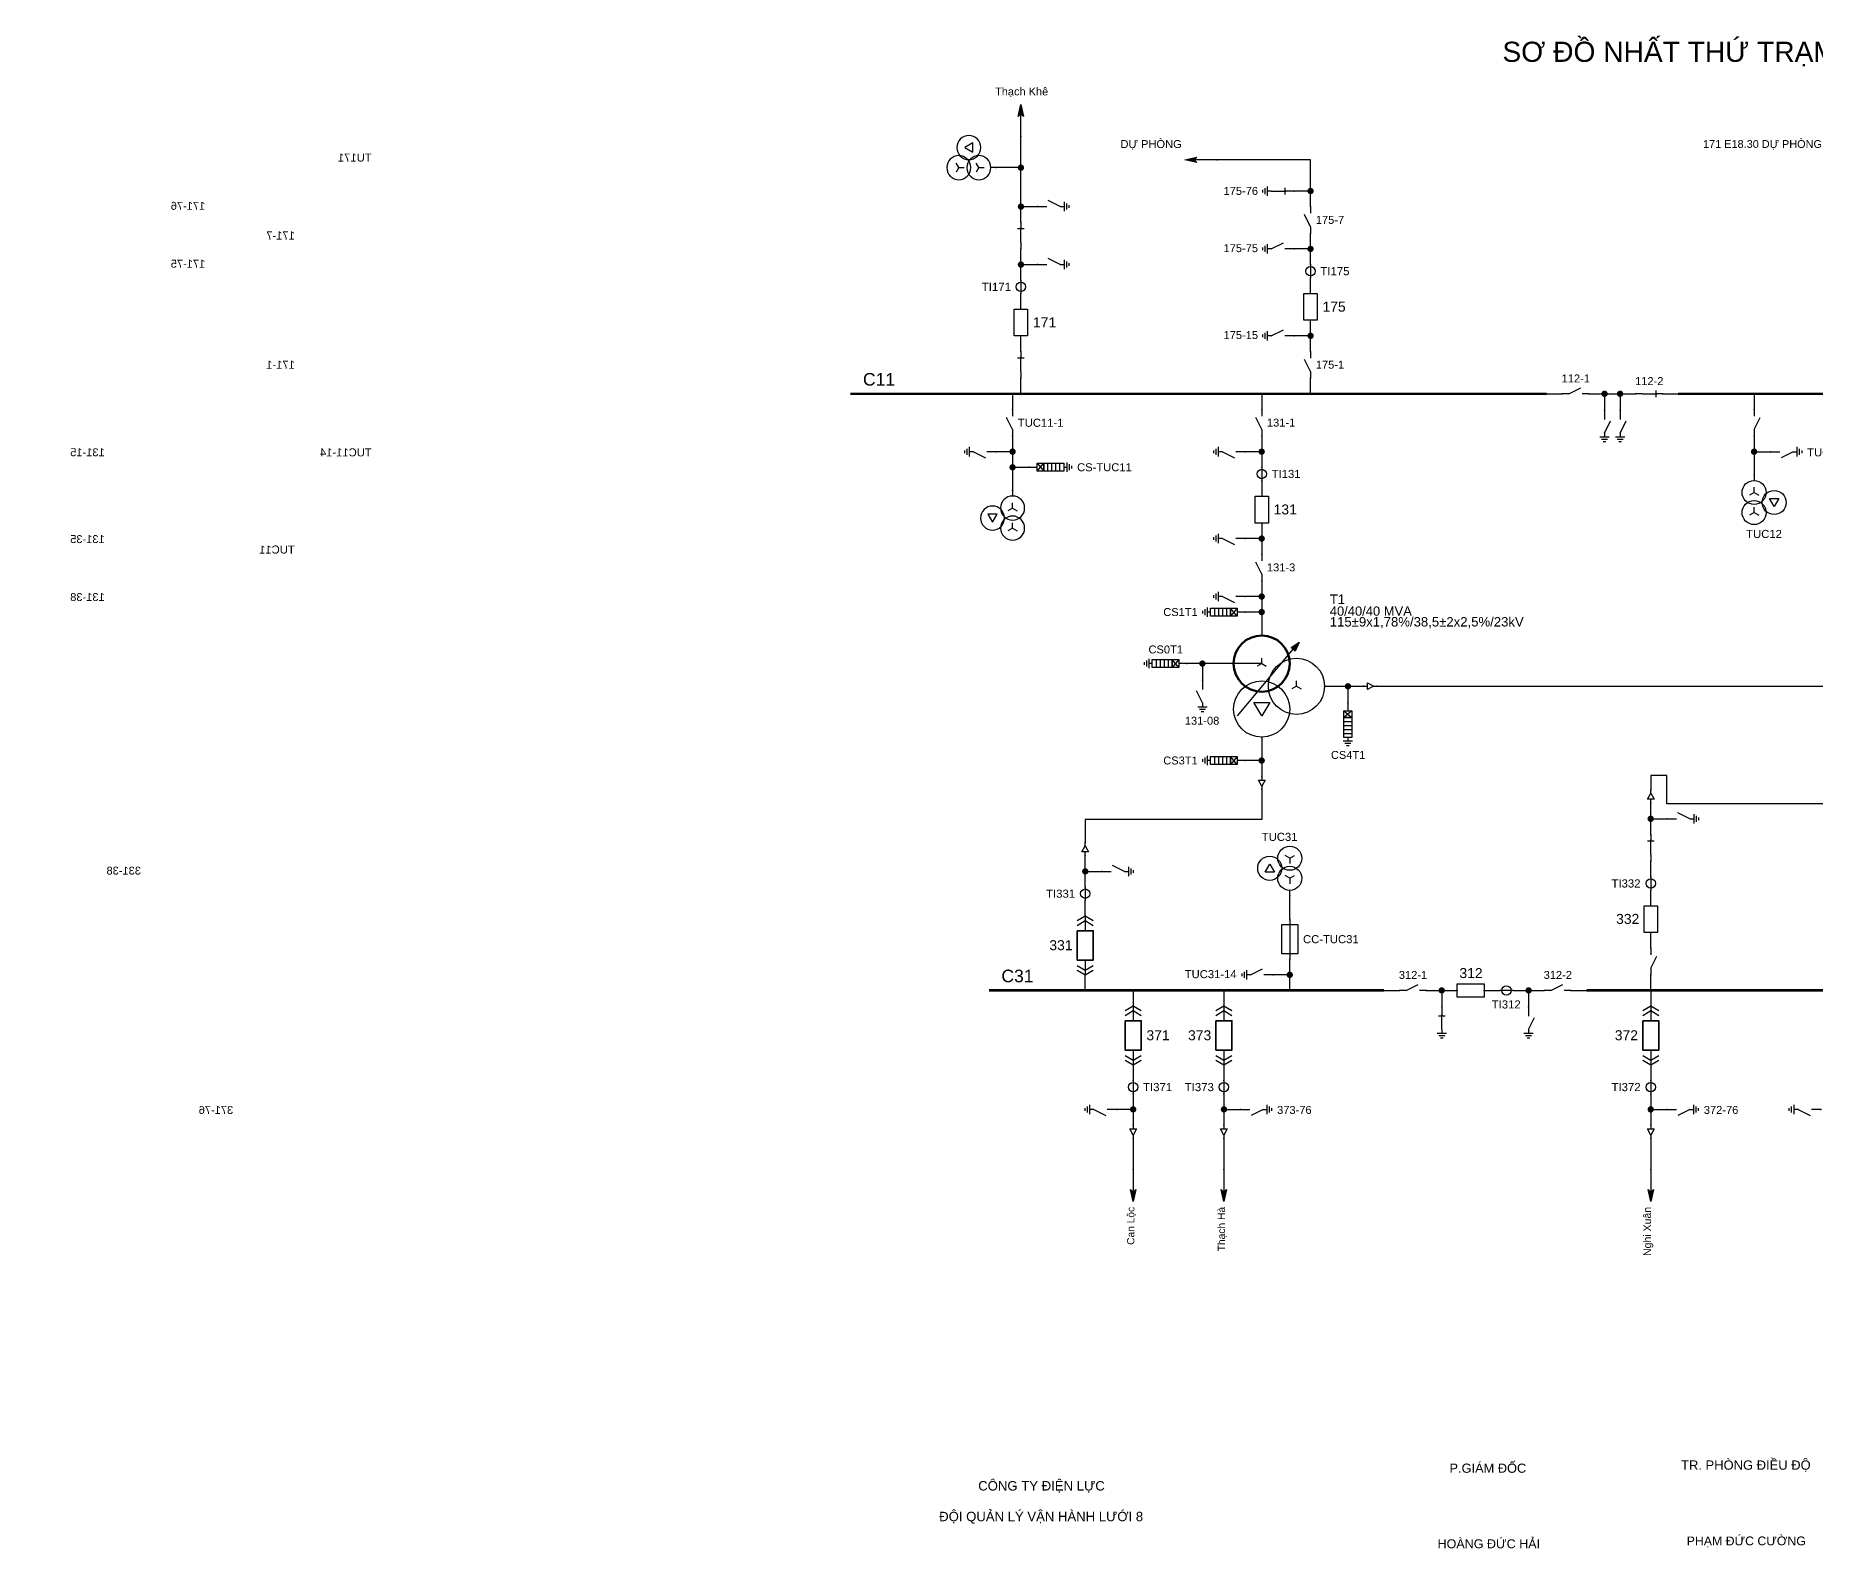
# Model space of a CAD drawing. Header units: millimetres. Extents: x -385 to 412, y 7 to 290.
# Drawn here: x -112.9 to 219.8, y 7.3 to 290 of the extents above; entities that cross this region are included whole.
import ezdxf

# ---------------------------------------------------------------- set-up
doc = ezdxf.new("R2010")
doc.units = ezdxf.units.MM
for name, color, linetype, lineweight in [('BUSBAR_110KV', 1, 'Continuous', 50), ('BUSBAR_35KV', 30, 'Continuous', 50), ('HV_110KV', 1, 'Continuous', 25), ('MV_22KV', 5, 'Continuous', 25), ('MV_35KV', 30, 'Continuous', 25)]:
    doc.layers.add(name, color=color, linetype=linetype, lineweight=lineweight)
doc.layers.add('SYM_PORTS', color=8, linetype='Continuous', plot=False)
doc.layers.add('TEXT', color=7, linetype='Continuous')
doc.styles.add('SLD_TEXT', font='arial.ttf')

# ---------------------------------------------------------------- blocks, each defined once
blk = doc.blocks.new('SYM_DISCONNECTOR_CLOSED')
at = {"lineweight": 25}
for points in [[(-0.625, 1.25), (0.625, 1.25)], [(0, 2.5), (0, 1.25)], [(0, -1.25), (0, 1.5)], [(0, -1.25), (0, -2.5)]]:
    blk.add_lwpolyline(points, dxfattribs=at)
at = {"layer": 'SYM_PORTS'}
for p in [(0, 2.5), (0, -2.5)]:
    blk.add_point(p, dxfattribs=at)
blk.add_attdef('DEVICE_CODE', (1.625, -0.5), '', height=2)
blk = doc.blocks.new('SYM_CIRCUIT_BREAKER')
at = {"lineweight": 25}
blk.add_lwpolyline([(-1.25, 2.5), (1.25, 2.5), (1.25, -2.5), (-1.25, -2.5)], close=True, dxfattribs=at)
at = {"layer": 'SYM_PORTS'}
for p in [(0, 2.5), (0, -2.5)]:
    blk.add_point(p, dxfattribs=at)
blk.add_attdef('DEVICE_CODE', (2.25, -0.5), '', height=2)
at = {"flags": 1}
blk.add_attdef('RATING', (2.25, -3.5), '', height=2, dxfattribs=at)
blk = doc.blocks.new('SYM_CURRENT_TRANSFORMER')
at = {"lineweight": 25}
blk.add_lwpolyline([(0, 1.25), (0, -1.25)], dxfattribs=at)
blk.add_circle((0, 0), 0.875, dxfattribs=at)
at = {"layer": 'SYM_PORTS'}
for p in [(0, 1.25), (0, -1.25)]:
    blk.add_point(p, dxfattribs=at)
blk.add_attdef('DEVICE_CODE', (1.875, -1.75), '', height=2)
at = {"flags": 1}
blk.add_attdef('RATIO', (1.875, -4.75), '', height=2, dxfattribs=at)
blk = doc.blocks.new('SYM_EARTHING_SWITCH_OPEN')
at = {"lineweight": 25}
for points in [[(0, -1.25), (-1.125, 1)], [(0, 3), (0, 1.25)], [(-0.875, -2), (0.875, -2)], [(-0.5625, -2.4375), (0.5625, -2.4375)], [(-0.25, -2.875), (0.25, -2.875)], [(0, -1.25), (0, -2)]]:
    blk.add_lwpolyline(points, dxfattribs=at)
at = {"layer": 'SYM_PORTS'}
blk.add_point((0, 3), dxfattribs=at)
blk.add_attdef('DEVICE_CODE', (1.875, 0), '', height=2)
blk = doc.blocks.new('SYM_VOLTAGE_TRANSFORMER')
at = {"lineweight": 25}
for points in [[(0, 4.625), (0, 3.625)], [(0, 1.375), (-0.8625, 0.875)], [(0, 1.375), (0, 2.375)], [(0, 1.375), (0.8625, 0.875)], [(0, -2.375), (-0.8625, -2.875)], [(0, -2.375), (0, -1.375)], [(0, -2.375), (0.8625, -2.875)]]:
    blk.add_lwpolyline(points, dxfattribs=at)
blk.add_lwpolyline([(2.875, 0.25), (4.625, 0.25), (3.75, -1.25)], close=True, dxfattribs=at)
for centre in [(0, 1.375), (3.75, -0.5), (0, -2.375)]:
    blk.add_circle(centre, 2.25, dxfattribs=at)
at = {"layer": 'SYM_PORTS'}
blk.add_point((0, 4.625), dxfattribs=at)
blk.add_attdef('DEVICE_CODE', (7, 1.625), '', height=2)
at = {"flags": 1}
blk.add_attdef('RATIO', (7, -1.375), '', height=2, dxfattribs=at)
blk = doc.blocks.new('SYM_LINE_FEEDER_ARROW')
blk.add_hatch(color=7).paths.add_polyline_path([(0, -3), (-0.5, -0.75), (0, -1.25), (0.5, -0.75)])
at = {"lineweight": 25}
blk.add_lwpolyline([(0, 3), (0, -1.25)], dxfattribs=at)
blk.add_lwpolyline([(0, -3), (-0.5, -0.75), (0, -1.25), (0.5, -0.75)], close=True, dxfattribs=at)
at = {"layer": 'SYM_PORTS'}
blk.add_point((0, 3), dxfattribs=at)
blk.add_attdef('LINE_NAME', (1.5, 0), '', height=2)
blk = doc.blocks.new('SYM_DISCONNECTOR_OPEN')
at = {"lineweight": 25}
for points in [[(0, -1.25), (-1.125, 1)], [(0, 2.5), (0, 1.25)], [(0, -1.25), (0, -2.5)]]:
    blk.add_lwpolyline(points, dxfattribs=at)
at = {"layer": 'SYM_PORTS'}
for p in [(0, 2.5), (0, -2.5)]:
    blk.add_point(p, dxfattribs=at)
blk.add_attdef('DEVICE_CODE', (1, -0.5), '', height=2)
blk = doc.blocks.new('SYM_EARTHING_SWITCH_CLOSED')
at = {"lineweight": 25}
for points in [[(-0.625, 1.25), (0.625, 1.25)], [(0, 3), (0, 1.25)], [(0, -1.25), (0, 1.5)], [(-0.875, -2), (0.875, -2)], [(-0.5625, -2.4375), (0.5625, -2.4375)], [(-0.25, -2.875), (0.25, -2.875)], [(0, -1.25), (0, -2)]]:
    blk.add_lwpolyline(points, dxfattribs=at)
at = {"layer": 'SYM_PORTS'}
blk.add_point((0, 3), dxfattribs=at)
blk.add_attdef('DEVICE_CODE', (1.875, 0), '', height=2)
blk = doc.blocks.new('SYM_SURGE_ARRESTER')
at = {"lineweight": 25}
for points in [[(0, 4), (0, 2.5)], [(-0.75, 2.5), (0.75, 1.25)], [(0.75, 2.5), (-0.75, 1.25)], [(-0.75, 0.5), (0.75, 0.5)], [(-0.875, -3.125), (0.875, -3.125)], [(-0.75, -0.25), (0.75, -0.25)], [(-0.75, -1), (0.75, -1)], [(-0.75, -1.75), (0.75, -1.75)], [(0, -2.5), (0, -3.125)], [(-0.5625, -3.5625), (0.5625, -3.5625)], [(-0.25, -4), (0.25, -4)]]:
    blk.add_lwpolyline(points, dxfattribs=at)
for points in [[(-0.75, 2.5), (0.75, 2.5), (0.75, 1.25), (-0.75, 1.25)], [(-0.75, 1.25), (0.75, 1.25), (0.75, -2.5), (-0.75, -2.5)]]:
    blk.add_lwpolyline(points, close=True, dxfattribs=at)
at = {"layer": 'SYM_PORTS'}
blk.add_point((0, 4), dxfattribs=at)
blk.add_attdef('DEVICE_CODE', (1.875, 1), '', height=2)
blk = doc.blocks.new('SYM_TRANSFORMER_3W')
blk.add_hatch(color=7).paths.add_polyline_path([(3.75, 8.25), (3.0125, 6.575), (2.2375, 7.225)])
at = {"lineweight": 25}
for points in [[(-7.75, -5.5), (3.0125, 7.35)], [(-3.25, 4.25), (-8.5, 4.25)], [(-3.25, 4.25), (-4.1125, 3.75)], [(-3.25, 4.25), (-3.25, 5.25)], [(-3.25, 4.25), (-2.3875, 3.75)], [(3.25, 0), (2.3875, -0.5)], [(3.25, 0), (3.25, 1)], [(3.25, 0), (4.1125, -0.5)]]:
    blk.add_lwpolyline(points, dxfattribs=at)
for points in [[(3.75, 8.25), (3.0125, 6.575), (2.2375, 7.225)], [(-4.75, -3), (-1.75, -3), (-3.25, -5.5)]]:
    blk.add_lwpolyline(points, close=True, dxfattribs=at)
at = {"lineweight": 50}
blk.add_circle((-3.25, 4.25), 5.25, dxfattribs=at)
at = {"lineweight": 25}
for centre in [(3.25, 0), (-3.25, -4.25)]:
    blk.add_circle(centre, 5.25, dxfattribs=at)
at = {"layer": 'SYM_PORTS'}
for p in [(-3.25, 9.5), (-8.5, 4.25), (8.5, 0), (-3.25, -9.5)]:
    blk.add_point(p, dxfattribs=at)
blk.add_attdef('DEVICE_CODE', (9.5, 6.5), '', height=2)
at = {"flags": 1}
for tag, p in [('POWER', (9.5, 3.5)), ('VOLTAGE_RATIO', (9.5, 0.5))]:
    blk.add_attdef(tag, p, '', height=2, dxfattribs=at)
blk = doc.blocks.new('SYM_CABLE_TERMINATION')
at = {"lineweight": 25}
blk.add_lwpolyline([(-0.625, 0.5), (0.625, 0.5), (0, -0.625)], close=True, dxfattribs=at)
for points in [[(0, 1.25), (0, 0.5)], [(0, -0.625), (0, -1.25)]]:
    blk.add_lwpolyline(points, dxfattribs=at)
at = {"layer": 'SYM_PORTS'}
for p in [(0, 1.25), (0, -1.25)]:
    blk.add_point(p, dxfattribs=at)
blk = doc.blocks.new('SYM_DRAWOUT_BREAKER')
at = {"lineweight": 25}
for points in [[(-1.5, 4.625), (0, 5.5), (1.5, 4.625)], [(-1.5, 3.75), (0, 4.625), (1.5, 3.75)], [(0, 5.5), (0, 2.75)], [(0, -2.75), (0, -5.5)], [(-1.5, -3.75), (0, -4.625), (1.5, -3.75)], [(-1.5, -4.625), (0, -5.5), (1.5, -4.625)]]:
    blk.add_lwpolyline(points, dxfattribs=at)
at = {"lineweight": 35}
blk.add_lwpolyline([(-1.5, 2.75), (1.5, 2.75), (1.5, -2.75), (-1.5, -2.75)], close=True, dxfattribs=at)
at = {"layer": 'SYM_PORTS'}
for p in [(0, 5.5), (0, -5.5)]:
    blk.add_point(p, dxfattribs=at)
blk.add_attdef('DEVICE_CODE', (2.5, 2.5), '', height=2)
at = {"flags": 1}
blk.add_attdef('RATING', (2.5, -0.5), '', height=2, dxfattribs=at)
blk = doc.blocks.new('SYM_FUSE_DISCONNECTOR')
at = {"lineweight": 25}
blk.add_lwpolyline([(0, 3.75), (0, -3.75)], dxfattribs=at)
blk.add_lwpolyline([(-1.5, 2.75), (1.5, 2.75), (1.5, -2.75), (-1.5, -2.75)], close=True, dxfattribs=at)
at = {"layer": 'SYM_PORTS'}
for p in [(0, 3.75), (0, -3.75)]:
    blk.add_point(p, dxfattribs=at)
blk.add_attdef('DEVICE_CODE', (2.5, 0.75), '', height=2)
at = {"flags": 1}
blk.add_attdef('RATING', (2.5, -2.25), '', height=2, dxfattribs=at)

msp = doc.modelspace()

# ---------------------------------------------------------------- hatches: boundary and pattern name
at = {"layer": 'HV_110KV'}
h = msp.add_hatch(color=7, dxfattribs=at)
edge = h.paths.add_edge_path()
edge.add_arc((71.27, 265.29), 0.6, 0, 360)
h = msp.add_hatch(color=7, dxfattribs=at)
edge = h.paths.add_edge_path()
edge.add_arc((125.41, 260.92), 0.6, 0, 360)
h = msp.add_hatch(color=7, dxfattribs=at)
edge = h.paths.add_edge_path()
edge.add_arc((71.27, 258.01), 0.6, 0, 360)
h = msp.add_hatch(color=7, dxfattribs=at)
edge = h.paths.add_edge_path()
edge.add_arc((125.41, 250.1), 0.6, 0, 360)
h = msp.add_hatch(color=7, dxfattribs=at)
edge = h.paths.add_edge_path()
edge.add_arc((71.27, 247.18), 0.6, 0, 360)
h = msp.add_hatch(color=7, dxfattribs=at)
edge = h.paths.add_edge_path()
edge.add_arc((125.41, 233.86), 0.6, 0, 360)
h = msp.add_hatch(color=7, dxfattribs=at)
edge = h.paths.add_edge_path()
edge.add_arc((180.37, 223.03), 0.6, 0, 360)
h = msp.add_hatch(color=7, dxfattribs=at)
edge = h.paths.add_edge_path()
edge.add_arc((183.28, 223.03), 0.6, 0, 360)
h = msp.add_hatch(color=7, dxfattribs=at)
edge = h.paths.add_edge_path()
edge.add_arc((69.71, 212.21), 0.6, 0, 360)
h = msp.add_hatch(color=7, dxfattribs=at)
edge = h.paths.add_edge_path()
edge.add_arc((69.71, 209.29), 0.6, 0, 360)
h = msp.add_hatch(color=7, dxfattribs=at)
edge = h.paths.add_edge_path()
edge.add_arc((116.28, 212.21), 0.6, 0, 360)
h = msp.add_hatch(color=7, dxfattribs=at)
edge = h.paths.add_edge_path()
edge.add_arc((208.33, 212.21), 0.6, 0, 360)
h = msp.add_hatch(color=7, dxfattribs=at)
edge = h.paths.add_edge_path()
edge.add_arc((116.28, 195.97), 0.6, 0, 360)
h = msp.add_hatch(color=7, dxfattribs=at)
edge = h.paths.add_edge_path()
edge.add_arc((116.28, 185.14), 0.6, 0, 360)
h = msp.add_hatch(color=7, dxfattribs=at)
edge = h.paths.add_edge_path()
edge.add_arc((116.28, 182.23), 0.6, 0, 360)
h = msp.add_hatch(color=7, dxfattribs=at)
edge = h.paths.add_edge_path()
edge.add_arc((105.2, 172.61), 0.6, 0, 360)
at = {"layer": 'MV_22KV'}
h = msp.add_hatch(color=7, dxfattribs=at)
edge = h.paths.add_edge_path()
edge.add_arc((132.4, 168.36), 0.6, 0, 360)
at = {"layer": 'MV_35KV'}
h = msp.add_hatch(color=7, dxfattribs=at)
edge = h.paths.add_edge_path()
edge.add_arc((116.28, 154.49), 0.6, 0, 360)
h = msp.add_hatch(color=7, dxfattribs=at)
edge = h.paths.add_edge_path()
edge.add_arc((189, 143.6), 0.6, 0, 360)
h = msp.add_hatch(color=7, dxfattribs=at)
edge = h.paths.add_edge_path()
edge.add_arc((83.3, 133.77), 0.6, 0, 360)
h = msp.add_hatch(color=7, dxfattribs=at)
edge = h.paths.add_edge_path()
edge.add_arc((121.53, 114.44), 0.6, 0, 360)
h = msp.add_hatch(color=7, dxfattribs=at)
edge = h.paths.add_edge_path()
edge.add_arc((149.94, 111.53), 0.6, 0, 360)
h = msp.add_hatch(color=7, dxfattribs=at)
edge = h.paths.add_edge_path()
edge.add_arc((166.18, 111.53), 0.6, 0, 360)
h = msp.add_hatch(color=7, dxfattribs=at)
edge = h.paths.add_edge_path()
edge.add_arc((92.25, 89.29), 0.6, 0, 360)
h = msp.add_hatch(color=7, dxfattribs=at)
edge = h.paths.add_edge_path()
edge.add_arc((109.22, 89.29), 0.6, 0, 360)
h = msp.add_hatch(color=7, dxfattribs=at)
edge = h.paths.add_edge_path()
edge.add_arc((189, 89.29), 0.6, 0, 360)

# ---------------------------------------------------------------- linework, layer by layer
at = {"layer": 'BUSBAR_110KV', "const_width": 0.477}
for points in [[(39.4, 223.03), (169.54, 223.03)], [(194.1, 223.03), (352.78, 223.03)]]:
    msp.add_lwpolyline(points, dxfattribs=at)
at = {"layer": 'BUSBAR_35KV', "const_width": 0.477}
for points in [[(65.29, 111.53), (139.12, 111.53)], [(177.01, 111.53), (244.22, 111.53)]]:
    msp.add_lwpolyline(points, dxfattribs=at)
at = {"layer": 'HV_110KV'}
for points in [[(71.27, 265.29), (71.27, 271.12)], [(125.41, 260.92), (125.41, 266.75), (107.93, 266.75)], [(71.27, 265.29), (66.65, 265.29)], [(71.27, 258.01), (71.27, 265.29)], [(125.41, 260.92), (122.33, 260.92)], [(125.41, 258.01), (125.41, 260.92)], [(71.27, 255.1), (71.27, 258.01)], [(71.27, 258.01), (74.36, 258.01)], [(125.41, 250.1), (125.41, 253.01)], [(71.27, 247.18), (71.27, 250.1)], [(125.41, 250.1), (122.33, 250.1)], [(125.41, 247.18), (125.41, 250.1)], [(71.27, 244.27), (71.27, 247.18)], [(71.27, 247.18), (74.36, 247.18)], [(125.41, 241.77), (125.41, 244.68)], [(71.27, 238.86), (71.27, 241.77)], [(125.41, 233.86), (125.41, 236.77)], [(71.27, 230.94), (71.27, 233.86)], [(125.41, 233.86), (122.33, 233.86)], [(125.41, 230.94), (125.41, 233.86)], [(69.71, 223.03), (69.71, 220.12)], [(71.27, 223.03), (71.27, 225.94)], [(116.28, 223.03), (116.28, 220.12)], [(125.41, 223.03), (125.41, 225.94)], [(169.54, 223.03), (172.45, 223.03)], [(177.45, 223.03), (180.37, 223.03)], [(180.37, 223.03), (180.37, 219.95)], [(180.37, 223.03), (183.28, 223.03)], [(183.28, 223.03), (183.28, 219.95)], [(183.28, 223.03), (186.19, 223.03)], [(191.19, 223.03), (194.1, 223.03)], [(208.33, 223.03), (208.33, 220.12)], [(69.71, 215.12), (69.71, 212.21)], [(116.28, 215.12), (116.28, 212.21)], [(208.33, 215.12), (208.33, 212.21)], [(69.71, 212.21), (66.63, 212.21)], [(69.71, 212.21), (69.71, 209.29)], [(116.28, 212.21), (113.2, 212.21)], [(116.28, 212.21), (116.28, 209.29)], [(208.33, 212.21), (211.41, 212.21)], [(208.33, 212.21), (208.33, 207.84)], [(69.71, 209.29), (72.79, 209.29)], [(69.71, 209.29), (69.71, 204.93)], [(116.28, 206.79), (116.28, 203.88)], [(116.28, 198.88), (116.28, 195.97)], [(116.28, 195.97), (113.2, 195.97)], [(116.28, 195.97), (116.28, 193.06)], [(116.28, 188.06), (116.28, 185.14)], [(116.28, 185.14), (113.2, 185.14)], [(116.28, 185.14), (116.28, 182.23)], [(116.28, 182.23), (113.2, 182.23)], [(116.28, 182.23), (116.28, 177.86)], [(105.2, 172.61), (102.29, 172.61)], [(111.03, 172.61), (105.2, 172.61)], [(105.2, 172.61), (105.2, 169.53)]]:
    msp.add_lwpolyline(points, dxfattribs=at)
at = {"layer": 'MV_22KV'}
for points in [[(137.81, 168.36), (140.51, 168.36), (228, 168.36), (228, 179.45), (262.5, 179.45), (262.5, 216.95), (389.83, 216.95), (389.83, 203.69), (387.13, 203.69)], [(128.03, 168.36), (132.4, 168.36)], [(132.4, 168.36), (132.4, 165.28)], [(132.4, 168.36), (135.31, 168.36)]]:
    msp.add_lwpolyline(points, dxfattribs=at)
at = {"layer": 'MV_35KV'}
for points in [[(116.28, 158.86), (116.28, 154.49)], [(116.28, 154.49), (113.2, 154.49)], [(116.28, 154.49), (116.28, 151.58)], [(252.28, 149.08), (252.28, 146.38), (192, 146.38), (192, 151.71), (189, 151.71), (189, 149.01)], [(116.28, 149.08), (116.28, 146.38), (116.28, 143.45), (83.3, 143.45), (83.3, 141.88), (83.3, 139.18)], [(189, 143.6), (189, 146.51)], [(189, 140.68), (189, 143.6)], [(189, 143.6), (192.08, 143.6)], [(83.3, 133.77), (83.3, 136.68)], [(83.3, 130.86), (83.3, 133.77)], [(83.3, 133.77), (86.38, 133.77)], [(189, 132.77), (189, 135.68)], [(189, 127.36), (189, 130.27)], [(83.3, 125.44), (83.3, 128.36)], [(121.53, 124.86), (121.53, 129.23)], [(189, 119.44), (189, 122.36)], [(121.53, 114.44), (121.53, 117.36)], [(83.3, 111.53), (83.3, 114.44)], [(121.53, 114.44), (118.45, 114.44)], [(121.53, 111.53), (121.53, 114.44)], [(189, 111.53), (189, 114.44)], [(92.25, 111.53), (92.25, 108.62)], [(109.22, 111.53), (109.22, 108.62)], [(139.12, 111.53), (142.03, 111.53)], [(147.03, 111.53), (149.94, 111.53)], [(149.94, 111.53), (149.94, 108.45)], [(149.94, 111.53), (152.85, 111.53)], [(157.85, 111.53), (160.77, 111.53)], [(163.27, 111.53), (166.18, 111.53)], [(166.18, 111.53), (166.18, 108.45)], [(166.18, 111.53), (169.09, 111.53)], [(174.09, 111.53), (177.01, 111.53)], [(189, 111.53), (189, 108.62)], [(92.25, 97.62), (92.25, 94.71)], [(109.22, 97.62), (109.22, 94.71)], [(189, 97.62), (189, 94.71)], [(92.25, 92.21), (92.25, 89.29)], [(109.22, 92.21), (109.22, 89.29)], [(189, 92.21), (189, 89.29)], [(92.25, 89.29), (89.17, 89.29)], [(92.25, 89.29), (92.25, 86.38)], [(109.22, 89.29), (112.31, 89.29)], [(109.22, 89.29), (109.22, 86.38)], [(189, 89.29), (192.08, 89.29)], [(189, 89.29), (189, 86.38)], [(92.25, 83.88), (92.25, 78.06)], [(109.22, 83.88), (109.22, 78.06)], [(189, 83.88), (189, 78.06)]]:
    msp.add_lwpolyline(points, dxfattribs=at)

# ---------------------------------------------------------------- block references
at = {"layer": 'HV_110KV'}
for p, rotation in [((71.27, 274.12), 180), ((104.93, 266.75), 270)]:
    msp.add_blockref('SYM_LINE_FEEDER_ARROW', p, dxfattribs=dict(at, rotation=rotation))
ref = msp.add_blockref('SYM_VOLTAGE_TRANSFORMER', (62.03, 265.29), dxfattribs=dict(at, xscale=-1, rotation=270))
ref.add_attrib('DEVICE_CODE', 'TU171', (50.09, 266.42), dxfattribs={"layer": 'TEXT', "extrusion": (0, 0, -1), "height": 1.512, "style": 'SLD_TEXT'})
ref = msp.add_blockref('SYM_EARTHING_SWITCH_CLOSED', (119.33, 260.92), dxfattribs=dict(at, rotation=270))
ref.add_attrib('DEVICE_CODE', '175-76', (109.14, 260.2), dxfattribs={"layer": 'TEXT', "height": 1.484, "style": 'SLD_TEXT'})
ref = msp.add_blockref('SYM_EARTHING_SWITCH_OPEN', (77.36, 258.01), dxfattribs=dict(at, xscale=-1, rotation=90))
ref.add_attrib('DEVICE_CODE', '171-76', (81.21, 257.41), dxfattribs={"layer": 'TEXT', "extrusion": (0, 0, -1), "height": 1.484, "style": 'SLD_TEXT'})
ref = msp.add_blockref('SYM_DISCONNECTOR_OPEN', (125.41, 255.51), dxfattribs=at)
ref.add_attrib('DEVICE_CODE', '175-7', (126.39, 254.79), dxfattribs={"layer": 'TEXT', "height": 1.486, "style": 'SLD_TEXT'})
ref = msp.add_blockref('SYM_DISCONNECTOR_CLOSED', (71.27, 252.6), dxfattribs=dict(at, xscale=-1))
ref.add_attrib('DEVICE_CODE', '171-7', (64.45, 251.86), dxfattribs={"layer": 'TEXT', "extrusion": (0, 0, -1), "height": 1.499, "style": 'SLD_TEXT'})
ref = msp.add_blockref('SYM_EARTHING_SWITCH_OPEN', (119.33, 250.1), dxfattribs=dict(at, rotation=270))
ref.add_attrib('DEVICE_CODE', '175-75', (109.14, 249.5), dxfattribs={"layer": 'TEXT', "height": 1.484, "style": 'SLD_TEXT'})
ref = msp.add_blockref('SYM_EARTHING_SWITCH_OPEN', (77.36, 247.18), dxfattribs=dict(at, xscale=-1, rotation=90))
ref.add_attrib('DEVICE_CODE', '171-75', (81.21, 246.59), dxfattribs={"layer": 'TEXT', "extrusion": (0, 0, -1), "height": 1.484, "style": 'SLD_TEXT'})
ref = msp.add_blockref('SYM_CURRENT_TRANSFORMER', (125.41, 245.93), dxfattribs=at)
ref.add_attrib('DEVICE_CODE', 'TI175', (127.26, 245.18), dxfattribs={"layer": 'TEXT', "height": 1.521, "style": 'SLD_TEXT'})
ref = msp.add_blockref('SYM_CURRENT_TRANSFORMER', (71.27, 243.02), dxfattribs=at)
ref.add_attrib('DEVICE_CODE', 'TI171', (63.95, 242.25), dxfattribs={"layer": 'TEXT', "height": 1.533, "style": 'SLD_TEXT'})
ref = msp.add_blockref('SYM_CIRCUIT_BREAKER', (125.41, 239.27), dxfattribs=at)
ref.add_attrib('DEVICE_CODE', '175', (127.64, 238.37), dxfattribs={"layer": 'TEXT', "height": 1.863, "style": 'SLD_TEXT'})
ref = msp.add_blockref('SYM_CIRCUIT_BREAKER', (71.27, 236.36), dxfattribs=at)
ref.add_attrib('DEVICE_CODE', '171', (73.5, 235.44), dxfattribs={"layer": 'TEXT', "height": 1.879, "style": 'SLD_TEXT'})
ref = msp.add_blockref('SYM_EARTHING_SWITCH_OPEN', (119.33, 233.86), dxfattribs=dict(at, rotation=270))
ref.add_attrib('DEVICE_CODE', '175-15', (109.14, 233.26), dxfattribs={"layer": 'TEXT', "height": 1.484, "style": 'SLD_TEXT'})
ref = msp.add_blockref('SYM_DISCONNECTOR_CLOSED', (71.27, 228.44), dxfattribs=dict(at, xscale=-1))
ref.add_attrib('DEVICE_CODE', '171-1', (64.45, 227.71), dxfattribs={"layer": 'TEXT', "extrusion": (0, 0, -1), "height": 1.499, "style": 'SLD_TEXT'})
ref = msp.add_blockref('SYM_DISCONNECTOR_OPEN', (125.41, 228.44), dxfattribs=at)
ref.add_attrib('DEVICE_CODE', '175-1', (126.39, 227.72), dxfattribs={"layer": 'TEXT', "height": 1.486, "style": 'SLD_TEXT'})
ref = msp.add_blockref('SYM_DISCONNECTOR_OPEN', (174.95, 223.03), dxfattribs=dict(at, rotation=270))
ref.add_attrib('DEVICE_CODE', '112-1', (172.35, 225.16), dxfattribs={"layer": 'TEXT', "height": 1.483, "style": 'SLD_TEXT'})
ref = msp.add_blockref('SYM_DISCONNECTOR_CLOSED', (188.69, 223.03), dxfattribs=dict(at, rotation=270))
ref.add_attrib('DEVICE_CODE', '112-2', (186.08, 224.66), dxfattribs={"layer": 'TEXT', "height": 1.483, "style": 'SLD_TEXT'})
ref = msp.add_blockref('SYM_DISCONNECTOR_OPEN', (208.33, 217.62), dxfattribs=dict(at, xscale=-1))
ref.add_attrib('DEVICE_CODE', 'TUC12-2', (198.78, 216.86), dxfattribs={"layer": 'TEXT', "extrusion": (0, 0, -1), "height": 1.506, "style": 'SLD_TEXT'})
ref = msp.add_blockref('SYM_EARTHING_SWITCH_OPEN', (183.28, 216.95), dxfattribs=dict(at, xscale=-1))
ref.add_attrib('DEVICE_CODE', '112-25', (186.57, 211.61), dxfattribs={"layer": 'TEXT', "extrusion": (0, 0, -1), "height": 1.481, "style": 'SLD_TEXT'})
ref = msp.add_blockref('SYM_EARTHING_SWITCH_OPEN', (180.37, 216.95), dxfattribs=dict(at, xscale=-1))
ref.add_attrib('DEVICE_CODE', '112-15', (177.33, 211.61), dxfattribs={"layer": 'TEXT', "extrusion": (0, 0, -1), "height": 1.481, "style": 'SLD_TEXT'})
ref = msp.add_blockref('SYM_DISCONNECTOR_OPEN', (69.71, 217.62), dxfattribs=at)
ref.add_attrib('DEVICE_CODE', 'TUC11-1', (70.69, 216.86), dxfattribs={"layer": 'TEXT', "height": 1.506, "style": 'SLD_TEXT'})
ref = msp.add_blockref('SYM_DISCONNECTOR_OPEN', (116.28, 217.62), dxfattribs=at)
ref.add_attrib('DEVICE_CODE', '131-1', (117.26, 216.9), dxfattribs={"layer": 'TEXT', "height": 1.483, "style": 'SLD_TEXT'})
ref = msp.add_blockref('SYM_EARTHING_SWITCH_OPEN', (246.19, 212.21), dxfattribs=dict(at, xscale=-1, rotation=270))
ref.add_attrib('DEVICE_CODE', '132-25', (236, 211.36), dxfattribs={"layer": 'TEXT', "extrusion": (0, 0, -1), "height": 1.481, "style": 'SLD_TEXT'})
ref = msp.add_blockref('SYM_EARTHING_SWITCH_OPEN', (110.2, 212.21), dxfattribs=dict(at, xscale=-1, rotation=270))
ref.add_attrib('DEVICE_CODE', '131-15', (100.01, 211.36), dxfattribs={"layer": 'TEXT', "extrusion": (0, 0, -1), "height": 1.481, "style": 'SLD_TEXT'})
ref = msp.add_blockref('SYM_EARTHING_SWITCH_OPEN', (63.63, 212.21), dxfattribs=dict(at, xscale=-1, rotation=270))
ref.add_attrib('DEVICE_CODE', 'TUC11-14', (50.09, 211.33), dxfattribs={"layer": 'TEXT', "extrusion": (0, 0, -1), "height": 1.502, "style": 'SLD_TEXT'})
ref = msp.add_blockref('SYM_EARTHING_SWITCH_OPEN', (214.41, 212.21), dxfattribs=dict(at, rotation=90))
ref.add_attrib('DEVICE_CODE', 'TUC12-24', (218.26, 211.33), dxfattribs={"layer": 'TEXT', "height": 1.502, "style": 'SLD_TEXT'})
ref = msp.add_blockref('SYM_SURGE_ARRESTER', (76.79, 209.29), dxfattribs=dict(at, rotation=90))
ref.add_attrib('DEVICE_CODE', 'CS-TUC11', (81.77, 208.55), dxfattribs={"layer": 'TEXT', "height": 1.496, "style": 'SLD_TEXT'})
ref = msp.add_blockref('SYM_CURRENT_TRANSFORMER', (116.28, 208.04), dxfattribs=at)
ref.add_attrib('DEVICE_CODE', 'TI131', (118.13, 207.29), dxfattribs={"layer": 'TEXT', "height": 1.517, "style": 'SLD_TEXT'})
ref = msp.add_blockref('SYM_VOLTAGE_TRANSFORMER', (208.33, 203.21), dxfattribs=at)
ref.add_attrib('DEVICE_CODE', 'TUC12', (206.85, 196.08), dxfattribs={"layer": 'TEXT', "height": 1.508, "style": 'SLD_TEXT'})
ref = msp.add_blockref('SYM_VOLTAGE_TRANSFORMER', (69.71, 200.3), dxfattribs=dict(at, xscale=-1))
ref.add_attrib('DEVICE_CODE', 'TUC11', (64.48, 193.16), dxfattribs={"layer": 'TEXT', "extrusion": (0, 0, -1), "height": 1.508, "style": 'SLD_TEXT'})
ref = msp.add_blockref('SYM_CIRCUIT_BREAKER', (116.28, 201.38), dxfattribs=at)
ref.add_attrib('DEVICE_CODE', '131', (118.51, 200.48), dxfattribs={"layer": 'TEXT', "height": 1.863, "style": 'SLD_TEXT'})
ref = msp.add_blockref('SYM_EARTHING_SWITCH_OPEN', (246.19, 195.97), dxfattribs=dict(at, xscale=-1, rotation=270))
ref.add_attrib('DEVICE_CODE', '132-35', (236, 195.13), dxfattribs={"layer": 'TEXT', "extrusion": (0, 0, -1), "height": 1.481, "style": 'SLD_TEXT'})
ref = msp.add_blockref('SYM_EARTHING_SWITCH_OPEN', (110.2, 195.97), dxfattribs=dict(at, xscale=-1, rotation=270))
ref.add_attrib('DEVICE_CODE', '131-35', (100.01, 195.13), dxfattribs={"layer": 'TEXT', "extrusion": (0, 0, -1), "height": 1.481, "style": 'SLD_TEXT'})
ref = msp.add_blockref('SYM_DISCONNECTOR_OPEN', (116.28, 190.56), dxfattribs=at)
ref.add_attrib('DEVICE_CODE', '131-3', (117.26, 189.84), dxfattribs={"layer": 'TEXT', "height": 1.483, "style": 'SLD_TEXT'})
ref = msp.add_blockref('SYM_EARTHING_SWITCH_OPEN', (246.19, 185.14), dxfattribs=dict(at, xscale=-1, rotation=270))
ref.add_attrib('DEVICE_CODE', '132-38', (236, 184.3), dxfattribs={"layer": 'TEXT', "extrusion": (0, 0, -1), "height": 1.481, "style": 'SLD_TEXT'})
ref = msp.add_blockref('SYM_EARTHING_SWITCH_OPEN', (110.2, 185.14), dxfattribs=dict(at, xscale=-1, rotation=270))
ref.add_attrib('DEVICE_CODE', '131-38', (100.01, 184.3), dxfattribs={"layer": 'TEXT', "extrusion": (0, 0, -1), "height": 1.481, "style": 'SLD_TEXT'})
ref = msp.add_blockref('SYM_SURGE_ARRESTER', (109.2, 182.23), dxfattribs=dict(at, rotation=270))
ref.add_attrib('DEVICE_CODE', 'CS1T1', (97.88, 181.5), dxfattribs={"layer": 'TEXT', "height": 1.479, "style": 'SLD_TEXT'})
ref = msp.add_blockref('SYM_TRANSFORMER_3W', (119.53, 168.36), dxfattribs=at)
ref.add_attrib('DEVICE_CODE', 'T1', (129.01, 183.77), dxfattribs={"layer": 'TEXT', "height": 1.756, "style": 'SLD_TEXT'})
ref = msp.add_blockref('SYM_SURGE_ARRESTER', (98.29, 172.61), dxfattribs=dict(at, rotation=270))
ref.add_attrib('DEVICE_CODE', 'CS0T1', (95.12, 174.51), dxfattribs={"layer": 'TEXT', "height": 1.479, "style": 'SLD_TEXT'})
ref = msp.add_blockref('SYM_EARTHING_SWITCH_OPEN', (105.2, 166.53), dxfattribs=at)
ref.add_attrib('DEVICE_CODE', '131-08', (101.91, 161.19), dxfattribs={"layer": 'TEXT', "height": 1.481, "style": 'SLD_TEXT'})
at = {"layer": 'MV_22KV', "rotation": 90}
msp.add_blockref('SYM_CABLE_TERMINATION', (136.56, 168.36), dxfattribs=at)
at = {"layer": 'MV_22KV'}
ref = msp.add_blockref('SYM_SURGE_ARRESTER', (132.4, 161.28), dxfattribs=at)
ref.add_attrib('DEVICE_CODE', 'CS4T1', (129.23, 154.8), dxfattribs={"layer": 'TEXT', "height": 1.479, "style": 'SLD_TEXT'})
at = {"layer": 'MV_35KV'}
ref = msp.add_blockref('SYM_SURGE_ARRESTER', (109.2, 154.49), dxfattribs=dict(at, rotation=270))
ref.add_attrib('DEVICE_CODE', 'CS3T1', (97.88, 153.76), dxfattribs={"layer": 'TEXT', "height": 1.479, "style": 'SLD_TEXT'})
for name, p in [('SYM_CABLE_TERMINATION', (116.28, 150.33)), ('SYM_CABLE_TERMINATION', (92.25, 85.13)), ('SYM_CABLE_TERMINATION', (109.22, 85.13)), ('SYM_CABLE_TERMINATION', (189, 85.13)), ('SYM_LINE_FEEDER_ARROW', (92.25, 75.06)), ('SYM_LINE_FEEDER_ARROW', (109.22, 75.06)), ('SYM_LINE_FEEDER_ARROW', (189, 75.06))]:
    msp.add_blockref(name, p, dxfattribs=at)
at = {"layer": 'MV_35KV', "rotation": 180}
for p in [(189, 147.76), (83.3, 137.93)]:
    msp.add_blockref('SYM_CABLE_TERMINATION', p, dxfattribs=at)
at = {"layer": 'MV_35KV'}
ref = msp.add_blockref('SYM_EARTHING_SWITCH_OPEN', (195.08, 143.6), dxfattribs=dict(at, xscale=-1, rotation=90))
ref.add_attrib('DEVICE_CODE', '332-38', (198.93, 143), dxfattribs={"layer": 'TEXT', "extrusion": (0, 0, -1), "height": 1.481, "style": 'SLD_TEXT'})
ref = msp.add_blockref('SYM_DISCONNECTOR_CLOSED', (189, 138.18), dxfattribs=dict(at, xscale=-1))
ref.add_attrib('DEVICE_CODE', '332-3', (182.18, 137.46), dxfattribs={"layer": 'TEXT', "extrusion": (0, 0, -1), "height": 1.483, "style": 'SLD_TEXT'})
ref = msp.add_blockref('SYM_VOLTAGE_TRANSFORMER', (121.53, 133.85), dxfattribs=dict(at, rotation=180))
ref.add_attrib('DEVICE_CODE', 'TUC31', (116.3, 139.47), dxfattribs={"layer": 'TEXT', "height": 1.508, "style": 'SLD_TEXT'})
ref = msp.add_blockref('SYM_EARTHING_SWITCH_OPEN', (89.38, 133.77), dxfattribs=dict(at, xscale=-1, rotation=90))
ref.add_attrib('DEVICE_CODE', '331-38', (93.23, 133.18), dxfattribs={"layer": 'TEXT', "extrusion": (0, 0, -1), "height": 1.481, "style": 'SLD_TEXT'})
ref = msp.add_blockref('SYM_CURRENT_TRANSFORMER', (83.3, 129.61), dxfattribs=at)
ref.add_attrib('DEVICE_CODE', 'TI331', (75.98, 128.85), dxfattribs={"layer": 'TEXT', "height": 1.517, "style": 'SLD_TEXT'})
ref = msp.add_blockref('SYM_CURRENT_TRANSFORMER', (189, 131.52), dxfattribs=at)
ref.add_attrib('DEVICE_CODE', 'TI332', (181.68, 130.76), dxfattribs={"layer": 'TEXT', "height": 1.517, "style": 'SLD_TEXT'})
ref = msp.add_blockref('SYM_CIRCUIT_BREAKER', (189, 124.86), dxfattribs=at)
ref.add_attrib('DEVICE_CODE', '332', (182.53, 123.96), dxfattribs={"layer": 'TEXT', "height": 1.863, "style": 'SLD_TEXT'})
ref = msp.add_blockref('SYM_DRAWOUT_BREAKER', (83.3, 119.94), dxfattribs=at)
ref.add_attrib('DEVICE_CODE', '331', (76.58, 119.05), dxfattribs={"layer": 'TEXT', "height": 1.863, "style": 'SLD_TEXT'})
ref = msp.add_blockref('SYM_FUSE_DISCONNECTOR', (121.53, 121.11), dxfattribs=at)
ref.add_attrib('DEVICE_CODE', 'CC-TUC31', (124.01, 120.35), dxfattribs={"layer": 'TEXT', "height": 1.505, "style": 'SLD_TEXT'})
ref = msp.add_blockref('SYM_DISCONNECTOR_OPEN', (189, 116.94), dxfattribs=dict(at, xscale=-1))
ref.add_attrib('DEVICE_CODE', '332-2', (182.8, 116.22), dxfattribs={"layer": 'TEXT', "extrusion": (0, 0, -1), "height": 1.483, "style": 'SLD_TEXT'})
ref = msp.add_blockref('SYM_EARTHING_SWITCH_OPEN', (115.45, 114.44), dxfattribs=dict(at, rotation=270))
ref.add_attrib('DEVICE_CODE', 'TUC31-14', (101.9, 113.82), dxfattribs={"layer": 'TEXT', "height": 1.502, "style": 'SLD_TEXT'})
ref = msp.add_blockref('SYM_DISCONNECTOR_OPEN', (144.53, 111.53), dxfattribs=dict(at, rotation=270))
ref.add_attrib('DEVICE_CODE', '312-1', (141.92, 113.68), dxfattribs={"layer": 'TEXT', "height": 1.483, "style": 'SLD_TEXT'})
ref = msp.add_blockref('SYM_CIRCUIT_BREAKER', (155.35, 111.53), dxfattribs=dict(at, rotation=270))
ref.add_attrib('DEVICE_CODE', '312', (153.24, 113.84), dxfattribs={"layer": 'TEXT', "height": 1.863, "style": 'SLD_TEXT'})
ref = msp.add_blockref('SYM_DISCONNECTOR_OPEN', (171.59, 111.53), dxfattribs=dict(at, rotation=270))
ref.add_attrib('DEVICE_CODE', '312-2', (168.98, 113.68), dxfattribs={"layer": 'TEXT', "height": 1.483, "style": 'SLD_TEXT'})
ref = msp.add_blockref('SYM_CURRENT_TRANSFORMER', (162.02, 111.53), dxfattribs=dict(at, rotation=270))
ref.add_attrib('DEVICE_CODE', 'TI312', (159.28, 108.15), dxfattribs={"layer": 'TEXT', "height": 1.517, "style": 'SLD_TEXT'})
ref = msp.add_blockref('SYM_EARTHING_SWITCH_OPEN', (166.18, 105.45), dxfattribs=dict(at, xscale=-1))
ref.add_attrib('DEVICE_CODE', '312-25', (163.14, 100.11), dxfattribs={"layer": 'TEXT', "extrusion": (0, 0, -1), "height": 1.481, "style": 'SLD_TEXT'})
ref = msp.add_blockref('SYM_EARTHING_SWITCH_CLOSED', (149.94, 105.45), dxfattribs=dict(at, xscale=-1))
ref.add_attrib('DEVICE_CODE', '312-15', (146.77, 100.11), dxfattribs={"layer": 'TEXT', "extrusion": (0, 0, -1), "height": 1.481, "style": 'SLD_TEXT'})
ref = msp.add_blockref('SYM_DRAWOUT_BREAKER', (92.25, 103.12), dxfattribs=at)
ref.add_attrib('DEVICE_CODE', '371', (94.73, 102.22), dxfattribs={"layer": 'TEXT', "height": 1.863, "style": 'SLD_TEXT'})
ref = msp.add_blockref('SYM_DRAWOUT_BREAKER', (109.22, 103.12), dxfattribs=at)
ref.add_attrib('DEVICE_CODE', '373', (102.51, 102.22), dxfattribs={"layer": 'TEXT', "height": 1.863, "style": 'SLD_TEXT'})
ref = msp.add_blockref('SYM_DRAWOUT_BREAKER', (189, 103.12), dxfattribs=at)
ref.add_attrib('DEVICE_CODE', '372', (182.28, 102.22), dxfattribs={"layer": 'TEXT', "height": 1.863, "style": 'SLD_TEXT'})
ref = msp.add_blockref('SYM_CURRENT_TRANSFORMER', (92.25, 93.46), dxfattribs=at)
ref.add_attrib('DEVICE_CODE', 'TI371', (94.1, 92.7), dxfattribs={"layer": 'TEXT', "height": 1.521, "style": 'SLD_TEXT'})
ref = msp.add_blockref('SYM_CURRENT_TRANSFORMER', (109.22, 93.46), dxfattribs=at)
ref.add_attrib('DEVICE_CODE', 'TI373', (101.9, 92.7), dxfattribs={"layer": 'TEXT', "height": 1.521, "style": 'SLD_TEXT'})
ref = msp.add_blockref('SYM_CURRENT_TRANSFORMER', (189, 93.46), dxfattribs=at)
ref.add_attrib('DEVICE_CODE', 'TI372', (181.68, 92.7), dxfattribs={"layer": 'TEXT', "height": 1.521, "style": 'SLD_TEXT'})
ref = msp.add_blockref('SYM_EARTHING_SWITCH_OPEN', (217.79, 89.29), dxfattribs=dict(at, xscale=-1, rotation=270))
ref.add_attrib('DEVICE_CODE', '374-76', (207.6, 88.45), dxfattribs={"layer": 'TEXT', "extrusion": (0, 0, -1), "height": 1.484, "style": 'SLD_TEXT'})
ref = msp.add_blockref('SYM_EARTHING_SWITCH_OPEN', (86.17, 89.29), dxfattribs=dict(at, xscale=-1, rotation=270))
ref.add_attrib('DEVICE_CODE', '371-76', (75.98, 88.45), dxfattribs={"layer": 'TEXT', "extrusion": (0, 0, -1), "height": 1.484, "style": 'SLD_TEXT'})
ref = msp.add_blockref('SYM_EARTHING_SWITCH_OPEN', (115.31, 89.29), dxfattribs=dict(at, rotation=90))
ref.add_attrib('DEVICE_CODE', '373-76', (119.16, 88.45), dxfattribs={"layer": 'TEXT', "height": 1.484, "style": 'SLD_TEXT'})
ref = msp.add_blockref('SYM_EARTHING_SWITCH_OPEN', (195.08, 89.29), dxfattribs=dict(at, rotation=90))
ref.add_attrib('DEVICE_CODE', '372-76', (198.93, 88.45), dxfattribs={"layer": 'TEXT', "height": 1.484, "style": 'SLD_TEXT'})

# ---------------------------------------------------------------- texts
at = {"layer": 'TEXT', "attachment_point": 7, "style": 'SLD_TEXT'}
for s, insert, char_height in [('SƠ ĐỒ NHẤT THỨ TRẠM 110KV CẨM MINH', (161.28, 284.23), 3.7679), ('Thạch Khê', (66.43, 278.47), 1.472), ('DỰ PHÒNG', (89.88, 268.63), 1.485), ('171 E18.30 DỰ PHÒNG', (198.78, 268.66), 1.4586), ('C11', (41.74, 224.53), 2.347), ('40/40/40 MVA', (129.01, 181.53), 1.7322), ('115±9x1,78%/38,5±2x2,5%/23kV', (129.01, 179.21), 1.7567), ('C31', (67.62, 113.03), 2.347), ('P.GIÁM ĐỐC', (151.38, 21.36), 1.713), ('TR. PHÒNG ĐIỀU ĐỘ', (194.68, 21.57), 1.7345), ('CÔNG TY ĐIỆN LỰC', (63.28, 17.68), 1.7586), ('ĐỘI QUẢN LÝ VẬN HÀNH LƯỚI 8', (55.99, 11.85), 1.7552), ('HOÀNG ĐỨC HẢI', (149.16, 7.25), 1.6746), ('PHẠM ĐỨC CƯỜNG', (195.73, 7.46), 1.6476)]:
    msp.add_mtext(s, dxfattribs=dict(at, insert=insert, char_height=char_height))
at = {"layer": 'TEXT', "attachment_point": 7, "rotation": 90, "style": 'SLD_TEXT'}
for s, insert, char_height in [('Can Lộc', (92.78, 63.98), 1.364), ('Thạch Hà', (109.73, 62.76), 1.374), ('Nghi Xuân', (189.48, 61.9), 1.407)]:
    msp.add_mtext(s, dxfattribs=dict(at, insert=insert, char_height=char_height))

doc.saveas('drawing.dxf')
